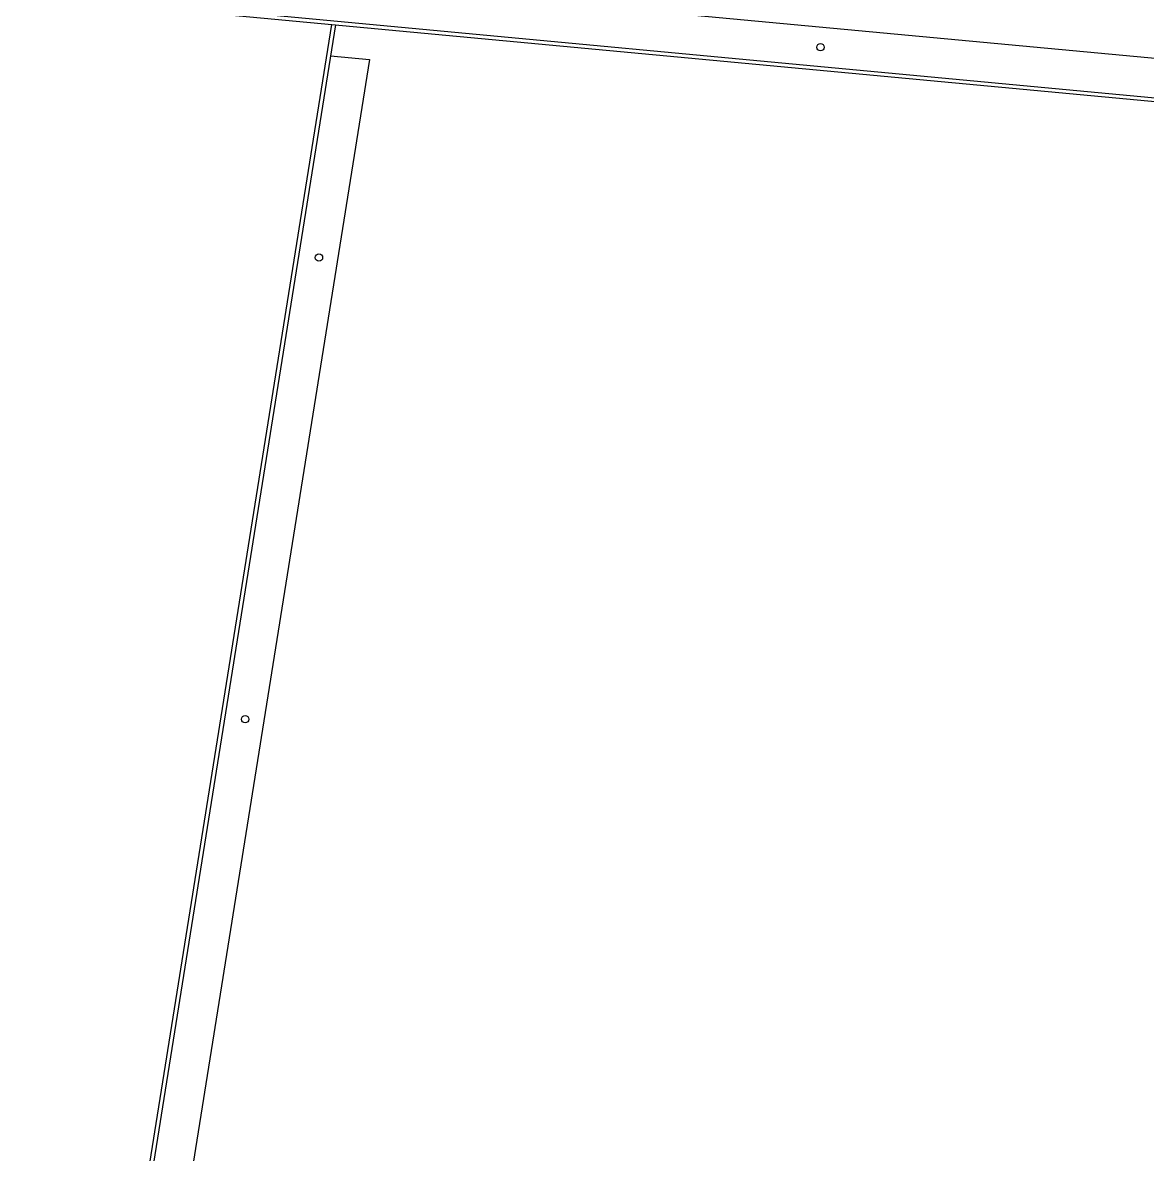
# Model space of a CAD drawing. Header units: millimetres. Extents: x -5804 to 56024, y 506 to 54141.
# Drawn here: x 35851 to 41589, y 34261 to 40032 of the extents above; entities that cross this region are included whole.
import ezdxf

# ---------------------------------------------------------------- set-up
doc = ezdxf.new("R2010")
doc.units = ezdxf.units.MM
doc.layers.add('05', color=161, linetype='Continuous', lineweight=25)
doc.layers.add('0_Pen_No__25', color=161, linetype='Continuous', lineweight=25)

msp = doc.modelspace()

# ---------------------------------------------------------------- linework, layer by layer
at = {"layer": '05', "linetype": 'Continuous'}
for centre in [(39921.53, 39907.05), (37362.82, 38834.28), (36986.22, 36479.82)]:
    msp.add_circle(centre, 18.84, dxfattribs=at)
at = {"layer": '0_Pen_No__25', "linetype": 'Continuous'}
for p, q in [((4800.29, 43304.38), (46919.79, 39354.13)), ((4492, 43132.42), (47220.13, 39125.09)), ((4490.13, 43112.5), (47220.13, 39105)), ((37426.39, 40023.52), (36001.03, 31112.5)), ((37446.35, 40021.65), (36020.78, 31109.34)), ((37620.42, 39843.64), (36281.03, 31470.11)), ((37420.87, 39862.36), (37620.42, 39843.64))]:
    msp.add_line(p, q, dxfattribs=at)

doc.saveas('drawing.dxf')
